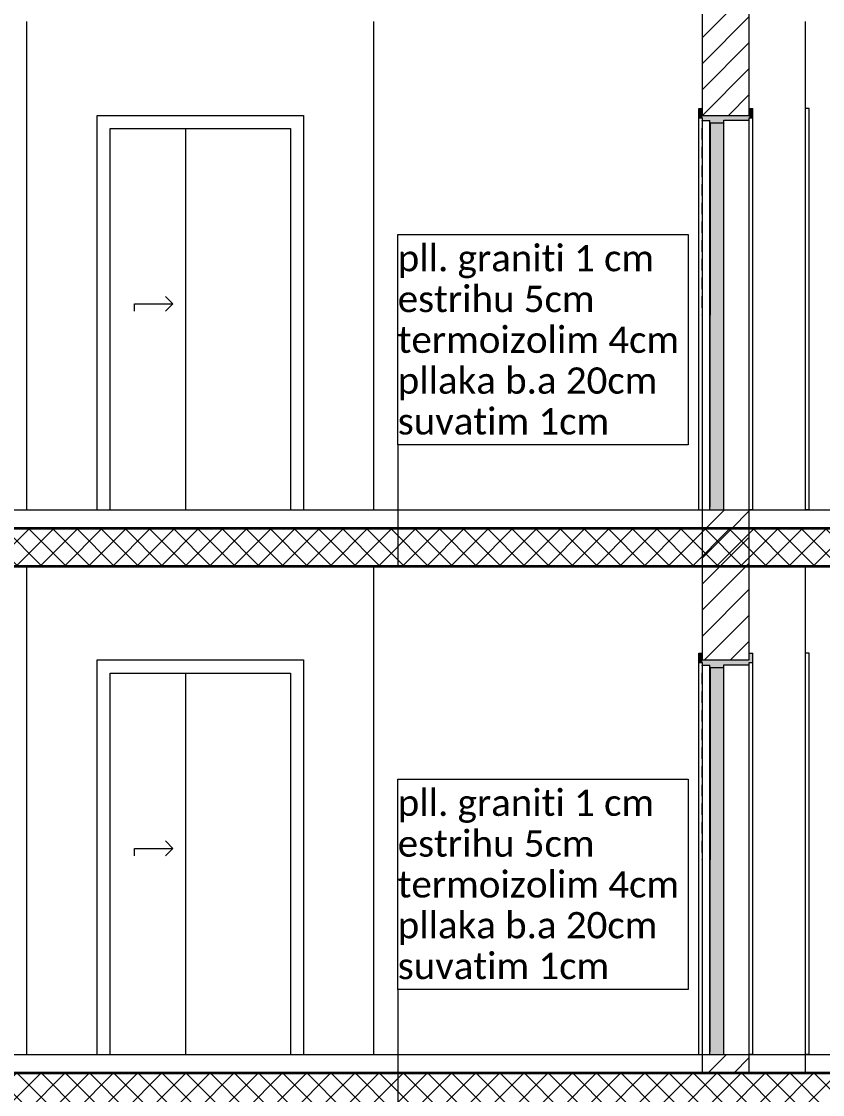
# Model space of a CAD drawing. Header units: millimetres. Extents: x -310 to 171125, y -3027 to 55843.
# Drawn here: x 124857 to 129126, y 11982 to 17696 of the extents above; entities that cross this region are included whole.
import ezdxf

# ---------------------------------------------------------------- set-up
doc = ezdxf.new("R2010")
doc.units = ezdxf.units.MM
doc.header["$MEASUREMENT"] = 0
doc.set_wipeout_variables(frame=1)
doc.linetypes.add('Wipeout_Contour', pattern=[1000, 0, -1000])
doc.layers.add('Dimensioning - General', color=7, linetype='Continuous')
doc.layers.add('Structural - Bearing', color=7, linetype='Continuous')
for name, color, linetype, lineweight, true_color in [('Dimensioning - General_Pen_No__61', 7, 'Continuous', 20, 0x6a6a6a), ('Dimensioning - General_Pen_No__88', 7, 'Continuous', 20, 0xfd4435), ('Drawing & Figure_Pen_No__61', 7, 'Continuous', 20, 0x6a6a6a), ('Structural - Bearing_Pen_No__108', 7, 'Continuous', 13, 0xfd8379), ('Structural - Bearing_Pen_No__111', 7, 'Continuous', 13, 0xccccff), ('Structural - Bearing_Pen_No__61', 7, 'Continuous', 20, 0x6a6a6a), ('Structural - Bearing_Pen_No__82', 7, 'Continuous', 20, 0xaaaaaa)]:
    doc.layers.add(name, color=color, linetype=linetype, lineweight=lineweight, true_color=true_color)
doc.layers.add('Structural - Bearing_Pen_No__1', color=7, linetype='Continuous', lineweight=13)
doc.layers.add('Structural - Bearing_Pen_No__7', color=7, linetype='Continuous', lineweight=35)
doc.layers.get('0').off()
doc.styles.add('GENERATED_STYLE_6', font='calibril.ttf')
doc.dimstyles.new('GENERATED_STYLE__1', dxfattribs={"dimtxt": 195.999997, "dimasz": 106.4, "dimexe": 0.18, "dimexo": 0.0625, "dimgap": 0.09, "dimtad": 1, "dimdec": 0, "dimlfac": 0.1, "dimzin": 0, "dimdsep": 46, "dimtxsty": 'GENERATED_STYLE_6', "dimblk": 'ARROWHEAD_2', "dimblk1": 'ARROWHEAD_2', "dimblk2": 'ARROWHEAD_2', "dimcen": 0.09, "dimse1": 1, "dimse2": 1, "dimclrd": 256, "dimclre": 256, "dimclrt": 256, "dimadec": 0, "dimazin": 0, "dimtfac": 1, "dimtdec": 4, "dimtmove": 0, "dimatfit": 3, "dimfxl": 1, "dimtolj": 1, "dimtzin": 0, "dimarcsym": 0})
pattern_1 = [(45, (0, 0), (-69.29646, 69.29646), [])]
pattern_2 = [(45, (0, 0), (-64.346715, 64.346715), []), (135, (0, 0), (64.346715, 64.346715), [])]

# ---------------------------------------------------------------- blocks, each defined once
blk = doc.blocks.new('*D81')
at = {"layer": 'Dimensioning - General_Pen_No__61', "color": 251, "linetype": 'Continuous', "lineweight": 20, "true_color": 0x6a6a6a, "transparency": 16777216}
for p, q in [((134582.9, 14836), (134722.9, 14755.2)), ((134757.9, 14795.6), (134547.9, 14795.6)), ((134652.9, 12095.6), (134652.9, 14795.6)), ((134582.9, 12136), (134722.9, 12055.2)), ((134757.9, 12095.6), (134547.9, 12095.6)), ((134652.9, 12027.1), (134652.9, 12095.6))]:
    blk.add_line(p, q, dxfattribs=at)
at = {"layer": 'Dimensioning - General_Pen_No__88', "color": 20, "lineweight": 20, "true_color": 0xfd4435, "transparency": 16777216, "char_height": 196, "attachment_point": 7, "rotation": 90, "style": 'GENERATED_STYLE_6'}
for s, insert in [('\\A1;{\\pql;\\fCalibri Light|b0|i0|c0|p34;20}', (134613.7, 14437.4)), ('\\A1;{\\pql;\\fCalibri Light|b0|i0|c0|p34;270}', (134613.7, 13207.3))]:
    blk.add_mtext(s, dxfattribs=dict(at, insert=insert))
blk = doc.blocks.new('ARROWHEAD_2')
at = {"color": 0, "linetype": 'Continuous', "lineweight": 0}
for p, q in [((-0.378, -0.655), (0.378, 0.655)), ((0, 0), (-1, 0))]:
    blk.add_line(p, q, dxfattribs=at)
blk = doc.blocks.new('*D82')
at = {"layer": 'Dimensioning - General_Pen_No__61', "color": 251, "linetype": 'Continuous', "lineweight": 20, "true_color": 0x6a6a6a, "transparency": 16777216}
for p, q in [((134582.9, 15036), (134722.9, 14955.2)), ((134757.9, 14995.6), (134547.9, 14995.6)), ((134652.9, 14795.6), (134652.9, 14995.6)), ((134582.9, 14836), (134722.9, 14755.2)), ((134757.9, 14795.6), (134547.9, 14795.6))]:
    blk.add_line(p, q, dxfattribs=at)
blk = doc.blocks.new('*D83')
at = {"layer": 'Dimensioning - General_Pen_No__61', "color": 251, "linetype": 'Continuous', "lineweight": 20, "true_color": 0x6a6a6a, "transparency": 16777216}
for p, q in [((134582.9, 17736), (134722.9, 17655.2)), ((134757.9, 17695.6), (134547.9, 17695.6)), ((134652.9, 14995.6), (134652.9, 17695.6)), ((134582.9, 15036), (134722.9, 14955.2)), ((134757.9, 14995.6), (134547.9, 14995.6))]:
    blk.add_line(p, q, dxfattribs=at)
at = {"layer": 'Dimensioning - General_Pen_No__88', "color": 20, "lineweight": 20, "true_color": 0xfd4435, "transparency": 16777216, "char_height": 196, "attachment_point": 7, "rotation": 90, "style": 'GENERATED_STYLE_6'}
for s, insert in [('\\A1;{\\pql;\\fCalibri Light|b0|i0|c0|p34;20}', (134613.7, 17337.4)), ('\\A1;{\\pql;\\fCalibri Light|b0|i0|c0|p34;270}', (134613.7, 16107.3))]:
    blk.add_mtext(s, dxfattribs=dict(at, insert=insert))
blk = doc.blocks.new('*D84')
at = {"layer": 'Dimensioning - General_Pen_No__61', "color": 251, "linetype": 'Continuous', "lineweight": 20, "true_color": 0x6a6a6a, "transparency": 16777216}
for p, q in [((134757.9, 17895.6), (134547.9, 17895.6)), ((134582.9, 17936), (134722.9, 17855.2)), ((134652.9, 17695.6), (134652.9, 17895.6)), ((134582.9, 17736), (134722.9, 17655.2)), ((134757.9, 17695.6), (134547.9, 17695.6))]:
    blk.add_line(p, q, dxfattribs=at)
blk = doc.blocks.new('*D109')
at = {"layer": 'Dimensioning - General_Pen_No__61', "color": 251, "linetype": 'Continuous', "lineweight": 20, "true_color": 0x6a6a6a, "transparency": 16777216}
for p, q in [((134722.9, 12055.2), (134582.9, 12136)), ((134652.9, 12095.6), (134652.9, 12164.1)), ((134757.9, 12095.6), (134547.9, 12095.6)), ((134652.9, 11895.6), (134652.9, 12095.6)), ((134757.9, 11895.6), (134547.9, 11895.6)), ((134582.9, 11936), (134722.9, 11855.2))]:
    blk.add_line(p, q, dxfattribs=at)
at = {"layer": 'Dimensioning - General_Pen_No__88', "color": 20, "lineweight": 20, "true_color": 0xfd4435, "transparency": 16777216, "insert": (134613.7, 12136.1), "char_height": 196, "attachment_point": 7, "rotation": 90, "style": 'GENERATED_STYLE_6'}
blk.add_mtext('\\A1;{\\pql;\\fCalibri Light|b0|i0|c0|p34;20}', dxfattribs=at)
blk = doc.blocks.new('*D123')
at = {"layer": 'Dimensioning - General_Pen_No__61', "color": 251, "linetype": 'Continuous', "lineweight": 20, "true_color": 0x6a6a6a, "transparency": 16777216}
for p, q in [((135132.9, 12136), (135272.9, 12055.2)), ((135307.9, 12095.6), (135097.9, 12095.6)), ((135202.9, 11895.6), (135202.9, 12095.6)), ((135307.9, 11895.6), (135097.9, 11895.6)), ((135132.9, 11936), (135272.9, 11855.2))]:
    blk.add_line(p, q, dxfattribs=at)
blk = doc.blocks.new('*D124')
at = {"layer": 'Dimensioning - General_Pen_No__61', "color": 251, "linetype": 'Continuous', "lineweight": 20, "true_color": 0x6a6a6a, "transparency": 16777216}
for p, q in [((135132.9, 14836), (135272.9, 14755.2)), ((135307.9, 14795.6), (135097.9, 14795.6)), ((135202.9, 12095.6), (135202.9, 14795.6)), ((135132.9, 12136), (135272.9, 12055.2)), ((135307.9, 12095.6), (135097.9, 12095.6))]:
    blk.add_line(p, q, dxfattribs=at)
at = {"layer": 'Dimensioning - General_Pen_No__88', "color": 20, "lineweight": 20, "true_color": 0xfd4435, "transparency": 16777216, "char_height": 196, "attachment_point": 7, "rotation": 90, "style": 'GENERATED_STYLE_6'}
for s, insert in [('\\A1;{\\pql;\\fCalibri Light|b0|i0|c0|p34;20}', (135163.7, 14437.4)), ('\\A1;{\\pql;\\fCalibri Light|b0|i0|c0|p34;270}', (135163.7, 13207.3))]:
    blk.add_mtext(s, dxfattribs=dict(at, insert=insert))
blk = doc.blocks.new('*D125')
at = {"layer": 'Dimensioning - General_Pen_No__61', "color": 251, "linetype": 'Continuous', "lineweight": 20, "true_color": 0x6a6a6a, "transparency": 16777216}
for p, q in [((135132.9, 15036), (135272.9, 14955.2)), ((135307.9, 14995.6), (135097.9, 14995.6)), ((135202.9, 14795.6), (135202.9, 14995.6)), ((135132.9, 14836), (135272.9, 14755.2)), ((135307.9, 14795.6), (135097.9, 14795.6))]:
    blk.add_line(p, q, dxfattribs=at)
blk = doc.blocks.new('*D126')
at = {"layer": 'Dimensioning - General_Pen_No__61', "color": 251, "linetype": 'Continuous', "lineweight": 20, "true_color": 0x6a6a6a, "transparency": 16777216}
for p, q in [((135132.9, 17736), (135272.9, 17655.2)), ((135307.9, 17695.6), (135097.9, 17695.6)), ((135202.9, 14995.6), (135202.9, 17695.6)), ((135132.9, 15036), (135272.9, 14955.2)), ((135307.9, 14995.6), (135097.9, 14995.6))]:
    blk.add_line(p, q, dxfattribs=at)
at = {"layer": 'Dimensioning - General_Pen_No__88', "color": 20, "lineweight": 20, "true_color": 0xfd4435, "transparency": 16777216, "char_height": 196, "attachment_point": 7, "rotation": 90, "style": 'GENERATED_STYLE_6'}
for s, insert in [('\\A1;{\\pql;\\fCalibri Light|b0|i0|c0|p34;20}', (135163.7, 17337.4)), ('\\A1;{\\pql;\\fCalibri Light|b0|i0|c0|p34;270}', (135163.7, 16107.3))]:
    blk.add_mtext(s, dxfattribs=dict(at, insert=insert))
blk = doc.blocks.new('*D127')
at = {"layer": 'Dimensioning - General_Pen_No__61', "color": 251, "linetype": 'Continuous', "lineweight": 20, "true_color": 0x6a6a6a, "transparency": 16777216}
for p, q in [((135307.9, 17895.6), (135097.9, 17895.6)), ((135132.9, 17936), (135272.9, 17855.2)), ((135202.9, 17695.6), (135202.9, 17895.6)), ((135132.9, 17736), (135272.9, 17655.2)), ((135307.9, 17695.6), (135097.9, 17695.6))]:
    blk.add_line(p, q, dxfattribs=at)
blk = doc.blocks.new('*D153')
at = {"layer": 'Dimensioning - General_Pen_No__61', "color": 251, "linetype": 'Continuous', "lineweight": 20, "true_color": 0x6a6a6a, "transparency": 16777216}
for p, q in [((135682.9, 12136), (135822.9, 12055.2)), ((135857.9, 12095.6), (135647.9, 12095.6)), ((135752.9, 8295.6), (135752.9, 12095.6)), ((135857.9, 8295.6), (135647.9, 8295.6)), ((135682.9, 8336), (135822.9, 8255.2))]:
    blk.add_line(p, q, dxfattribs=at)
at = {"layer": 'Dimensioning - General_Pen_No__88', "color": 20, "lineweight": 20, "true_color": 0xfd4435, "transparency": 16777216, "insert": (135713.7, 9957.3), "char_height": 196, "attachment_point": 7, "rotation": 90, "style": 'GENERATED_STYLE_6'}
blk.add_mtext('\\A1;{\\pql;\\fCalibri Light|b0|i0|c0|p34;380}', dxfattribs=at)
blk = doc.blocks.new('*D154')
at = {"layer": 'Dimensioning - General_Pen_No__61', "color": 251, "linetype": 'Continuous', "lineweight": 20, "true_color": 0x6a6a6a, "transparency": 16777216}
for p, q in [((135682.9, 15036), (135822.9, 14955.2)), ((135857.9, 14995.6), (135647.9, 14995.6)), ((135752.9, 12095.6), (135752.9, 14995.6)), ((135682.9, 12136), (135822.9, 12055.2)), ((135857.9, 12095.6), (135647.9, 12095.6))]:
    blk.add_line(p, q, dxfattribs=at)
at = {"layer": 'Dimensioning - General_Pen_No__88', "color": 20, "lineweight": 20, "true_color": 0xfd4435, "transparency": 16777216, "insert": (135713.7, 13307.3), "char_height": 196, "attachment_point": 7, "rotation": 90, "style": 'GENERATED_STYLE_6'}
blk.add_mtext('\\A1;{\\pql;\\fCalibri Light|b0|i0|c0|p34;290}', dxfattribs=at)
blk = doc.blocks.new('*D155')
at = {"layer": 'Dimensioning - General_Pen_No__61', "color": 251, "linetype": 'Continuous', "lineweight": 20, "true_color": 0x6a6a6a, "transparency": 16777216}
for p, q in [((135857.9, 17895.6), (135647.9, 17895.6)), ((135682.9, 17936), (135822.9, 17855.2)), ((135752.9, 14995.6), (135752.9, 17895.6)), ((135682.9, 15036), (135822.9, 14955.2)), ((135857.9, 14995.6), (135647.9, 14995.6))]:
    blk.add_line(p, q, dxfattribs=at)
at = {"layer": 'Dimensioning - General_Pen_No__88', "color": 20, "lineweight": 20, "true_color": 0xfd4435, "transparency": 16777216, "insert": (135713.7, 16207.3), "char_height": 196, "attachment_point": 7, "rotation": 90, "style": 'GENERATED_STYLE_6'}
blk.add_mtext('\\A1;{\\pql;\\fCalibri Light|b0|i0|c0|p34;290}', dxfattribs=at)

msp = doc.modelspace()

# ---------------------------------------------------------------- hatches: boundary and pattern name
at = {"layer": 'Structural - Bearing_Pen_No__108', "linetype": 'Continuous', "lineweight": 0, "true_color": 0xfda29a}
for points in [[(128600.2, 15095.6), (128600.2, 17155.6), (128525.2, 17155.6), (128525.2, 17067.6), (128525.2, 15295.6), (128525.2, 15095.6)], [(128466.2, 14282.6), (128485.2, 14282.6), (128485.2, 14295.6), (128485.2, 14332.6), (128466.2, 14332.6)], [(128485.2, 14282.6), (128485.2, 14267.6), (128525.2, 14267.6), (128525.2, 14255.6), (128600.2, 14255.6), (128600.2, 14270.6), (128735.2, 14270.6), (128735.2, 14282.6), (128754.2, 14282.6), (128754.2, 14332.6), (128735.2, 14332.6), (128735.2, 14295.6), (128600.2, 14295.6), (128485.2, 14295.6)], [(128600.2, 14255.6), (128525.2, 14255.6), (128525.2, 14167.6), (128525.2, 12395.6), (128525.2, 12195.6), (128600.2, 12195.6)]]:
    msp.add_hatch(color=21, dxfattribs=at).paths.add_polyline_path(points)

# ---------------------------------------------------------------- linework, layer by layer
at = {"layer": 'Structural - Bearing_Pen_No__1', "color": 7, "linetype": 'Continuous', "lineweight": 13}
for p, q in [((128525.2, 17067.6), (128525.2, 17167.6)), ((128525.2, 17155.6), (128525.2, 17167.6)), ((128525.2, 15295.6), (128525.2, 17067.6)), ((128525.2, 15095.6), (128525.2, 15295.6)), ((128525.2, 14167.6), (128525.2, 14267.6)), ((128525.2, 14255.6), (128525.2, 14267.6)), ((128525.2, 14255.6), (128600.2, 14255.6)), ((128600.2, 14255.6), (128600.2, 14270.6)), ((128525.2, 12395.6), (128525.2, 14167.6)), ((128525.2, 12195.6), (128525.2, 12395.6))]:
    msp.add_line(p, q, dxfattribs=at)
at = {"layer": 'Structural - Bearing_Pen_No__82', "color": 253, "linetype": 'Continuous', "lineweight": 20, "true_color": 0xaaaaaa}
for p, q in [((128526.2, 17153.3), (128526.2, 17072.4)), ((128526.2, 17072.4), (128526.2, 16131.6)), ((128526.2, 15190.8), (128526.2, 16131.6)), ((128526.2, 15109.9), (128526.2, 15190.8)), ((128526.2, 14253.3), (128526.2, 14172.4)), ((128600.2, 12195.6), (128600.2, 14255.6)), ((128526.2, 14172.4), (128526.2, 13231.6)), ((128526.2, 12290.8), (128526.2, 13231.6)), ((128526.2, 12209.9), (128526.2, 12290.8))]:
    msp.add_line(p, q, dxfattribs=at)

# ---------------------------------------------------------------- wipeouts: each hides what was drawn before it
at = {"color": 254, "linetype": 'Wipeout_Contour', "lineweight": 0, "ltscale": 1032608.876375935}
msp.add_wipeout([(126735.2, 17695.6), (126735.2, 14995.6), (128485.2, 14995.6), (128485.2, 15095.6), (128466.2, 15095.6), (128466.2, 17232.6), (128485.2, 17232.6), (128485.2, 17695.6)], dxfattribs=at).dxf.layer = 'Structural - Bearing'
at = {"color": 254, "linetype": 'Wipeout_Contour', "lineweight": 0, "ltscale": 1168635.044571249}
msp.add_wipeout([(128735.2, 17232.6), (128754.2, 17232.6), (128754.2, 17182.6), (128754.2, 15095.6), (128735.2, 15095.6), (128735.2, 14995.6), (129035.2, 14995.6), (129035.2, 17695.6), (128735.2, 17695.6)], dxfattribs=at).dxf.layer = 'Structural - Bearing'

# ---------------------------------------------------------------- next in the draw order: linework, layer by layer
at = {"layer": 'Drawing & Figure_Pen_No__61', "color": 251, "linetype": 'Continuous', "lineweight": 20, "true_color": 0x6a6a6a, "flags": 128}
msp.add_lwpolyline([(126861.8, 16560.4), (128410.3, 16560.4), (128410.3, 15440.4), (126861.8, 15440.4)], close=True, dxfattribs=at)
at = {"layer": 'Structural - Bearing_Pen_No__1', "color": 7, "linetype": 'Continuous', "lineweight": 13}
for p, q in [((128466.2, 17232.6), (128485.2, 17232.6)), ((128735.2, 17232.6), (128754.2, 17232.6)), ((128735.2, 14995.6), (130635.2, 14995.6))]:
    msp.add_line(p, q, dxfattribs=at)

# ---------------------------------------------------------------- next in the draw order: texts
at = {"layer": 'Drawing & Figure_Pen_No__61', "color": 251, "linetype": 'Continuous', "lineweight": 20, "true_color": 0x6a6a6a, "insert": (126861.8, 15494.5), "char_height": 140, "attachment_point": 7, "line_spacing_factor": 0.931144, "style": 'GENERATED_STYLE_6'}
msp.add_mtext('\\A1;{\\pql;\\fCalibri Light|b0|i0|c0|p34;pll. graniti 1 cm\\P\\pql;\\fCalibri Light|b0|i0|c0|p34;estrihu 5cm\\P\\pql;\\fCalibri Light|b0|i0|c0|p34;termoizolim 4cm\\P\\pql;\\fCalibri Light|b0|i0|c0|p34;pllaka b.a 20cm\\P\\pql;\\fCalibri Light|b0|i0|c0|p34;suvatim 1cm}', dxfattribs=at)

# ---------------------------------------------------------------- next in the draw order: wipeouts: each hides what was drawn before it
at = {"color": 254, "linetype": 'Wipeout_Contour', "lineweight": 0, "ltscale": 507498.862243}
msp.add_wipeout([(126735.2, 17695.6), (124885.2, 17695.6), (124885.2, 14995.6), (126735.2, 14995.6)], dxfattribs=at).dxf.layer = 'Structural - Bearing'
at = {"color": 254, "linetype": 'Wipeout_Contour', "lineweight": 0, "ltscale": 520229.777594}
msp.add_wipeout([(129054.2, 15095.6), (129054.2, 17232.6), (129035.2, 17232.6), (129035.2, 15095.6)], dxfattribs=at).dxf.layer = 'Structural - Bearing'
at = {"color": 254, "linetype": 'Wipeout_Contour', "lineweight": 0, "ltscale": 517958.300553}
msp.add_wipeout([(128466.2, 15095.6), (128485.2, 15095.6), (128485.2, 17182.6), (128466.2, 17182.6)], dxfattribs=at).dxf.layer = 'Structural - Bearing'
at = {"color": 254, "linetype": 'Wipeout_Contour', "lineweight": 0, "ltscale": 518717.122209}
msp.add_wipeout([(128600.2, 15095.6), (128735.2, 15095.6), (128735.2, 17170.6), (128600.2, 17170.6)], dxfattribs=at).dxf.layer = 'Structural - Bearing'
at = {"color": 254, "linetype": 'Wipeout_Contour', "lineweight": 0, "ltscale": 1029944.530197853}
msp.add_wipeout([(126735.2, 12095.6), (128485.2, 12095.6), (128485.2, 12195.6), (128466.2, 12195.6), (128466.2, 14332.6), (128485.2, 14332.6), (128485.2, 14795.6), (126735.2, 14795.6)], dxfattribs=at).dxf.layer = 'Structural - Bearing'
at = {"color": 254, "linetype": 'Wipeout_Contour', "lineweight": 0, "ltscale": 1165634.88567163}
msp.add_wipeout([(128735.2, 14795.6), (128735.2, 14332.6), (128754.2, 14332.6), (128754.2, 14282.6), (128754.2, 12195.6), (128735.2, 12195.6), (128735.2, 12095.6), (129035.2, 12095.6), (129035.2, 14795.6)], dxfattribs=at).dxf.layer = 'Structural - Bearing'

# ---------------------------------------------------------------- next in the draw order: hatches: boundary and pattern name
at = {"layer": 'Structural - Bearing_Pen_No__108', "linetype": 'Continuous', "lineweight": 0, "true_color": 0xfda29a}
for points in [[(128466.2, 17182.6), (128485.2, 17182.6), (128485.2, 17232.6), (128466.2, 17232.6)], [(128485.2, 17195.6), (128485.2, 17167.6), (128525.2, 17167.6), (128525.2, 17155.6), (128600.2, 17155.6), (128600.2, 17195.6)], [(128525.2, 15095.6), (128600.2, 15095.6), (128600.2, 17155.6), (128525.2, 17155.6)]]:
    msp.add_hatch(color=21, dxfattribs=at).paths.add_polyline_path(points)

# ---------------------------------------------------------------- next in the draw order: linework, layer by layer
at = {"layer": 'Drawing & Figure_Pen_No__61', "color": 251, "linetype": 'Continuous', "lineweight": 20, "true_color": 0x6a6a6a, "flags": 128}
msp.add_lwpolyline([(126861.8, 13660.4), (128410.3, 13660.4), (128410.3, 12540.4), (126861.8, 12540.4)], close=True, dxfattribs=at)
at = {"layer": 'Structural - Bearing_Pen_No__1', "color": 7, "linetype": 'Continuous', "lineweight": 13}
for p, q in [((128485.2, 17195.6), (128485.2, 17895.6)), ((128466.2, 17182.6), (128466.2, 17232.6)), ((128485.2, 17195.6), (128485.2, 17232.6)), ((128466.2, 17182.6), (128485.2, 17182.6)), ((128485.2, 17195.6), (128600.2, 17195.6)), ((128485.2, 17167.6), (128485.2, 17182.6)), ((128485.2, 17167.6), (128525.2, 17167.6)), ((128485.2, 17067.6), (128485.2, 17167.6)), ((128485.2, 17167.6), (128525.2, 17167.6)), ((128525.2, 17155.6), (128600.2, 17155.6)), ((128600.2, 17155.6), (128600.2, 17170.6)), ((128485.2, 15295.6), (128485.2, 17067.6)), ((128485.2, 15095.6), (128485.2, 15295.6)), ((128485.2, 15095.6), (128525.2, 15095.6)), ((128485.2, 14995.6), (128485.2, 15095.6)), ((124335.2, 14995.6), (128485.2, 14995.6)), ((128466.2, 14332.6), (128485.2, 14332.6)), ((128735.2, 14332.6), (128754.2, 14332.6)), ((128735.2, 12095.6), (130635.2, 12095.6))]:
    msp.add_line(p, q, dxfattribs=at)
at = {"layer": 'Structural - Bearing_Pen_No__111', "color": 254, "linetype": 'Continuous', "lineweight": 13, "true_color": 0xccccff}
for p, q in [((125663.7, 16192.3), (125624.3, 16231.8)), ((125458.6, 16152.9), (125458.6, 16192.3)), ((125458.6, 16192.3), (125663.7, 16192.3)), ((125663.7, 16192.3), (125624.3, 16152.9))]:
    msp.add_line(p, q, dxfattribs=at)
for points in [[(125260.1, 15095.6), (125260.1, 17195.6), (126360.1, 17195.6), (126360.1, 15095.6)], [(125330.1, 15095.6), (125330.1, 17125.6), (126290.1, 17125.6), (126290.1, 15095.6)], [(125730.1, 17125.6), (125730.1, 15095.6)]]:
    msp.add_lwpolyline(points, dxfattribs=at)
at = {"layer": 'Structural - Bearing_Pen_No__61', "color": 251, "linetype": 'Continuous', "lineweight": 20, "true_color": 0x6a6a6a}
for points in [[(126861.8, 15440.4), (126861.8, 14795.6)], [(124075.2, 15095.6), (128485.2, 15095.6)], [(126861.8, 12540.4), (126861.8, 11895.6)]]:
    msp.add_lwpolyline(points, dxfattribs=at)
at = {"layer": 'Structural - Bearing_Pen_No__82', "color": 253, "linetype": 'Continuous', "lineweight": 20, "true_color": 0xaaaaaa}
for p, q in [((124885.2, 15095.6), (124885.2, 17695.6)), ((126735.2, 15095.6), (126735.2, 17695.6)), ((129035.2, 15095.6), (129035.2, 17695.6)), ((129054.2, 17232.6), (129035.2, 17232.6)), ((129054.2, 15095.6), (129054.2, 17232.6)), ((128466.2, 15095.6), (128466.2, 17182.6)), ((128484.2, 17166.3), (128484.2, 17167.6)), ((128600.2, 15095.6), (128600.2, 17155.6)), ((128484.2, 17072.4), (128484.2, 17128)), ((128484.2, 17066.8), (128484.2, 17072.4)), ((128484.2, 16967.3), (128484.2, 17028.5)), ((128484.2, 16867.8), (128484.2, 16929)), ((128484.2, 16768.2), (128484.2, 16829.5)), ((128484.2, 16668.7), (128484.2, 16730)), ((128484.2, 16569.2), (128484.2, 16630.5)), ((128484.2, 16469.7), (128484.2, 16531)), ((128484.2, 16370.2), (128484.2, 16431.5)), ((128484.2, 16270.7), (128484.2, 16332)), ((128484.2, 16171.2), (128484.2, 16232.4)), ((128484.2, 16131.6), (128484.2, 16132.9)), ((128484.2, 16131.6), (128484.2, 16130.3)), ((128484.2, 16092), (128484.2, 16030.8)), ((128484.2, 15992.5), (128484.2, 15931.3)), ((128484.2, 15893), (128484.2, 15831.8)), ((128484.2, 15793.5), (128484.2, 15732.2)), ((128484.2, 15694), (128484.2, 15632.7)), ((128484.2, 15594.5), (128484.2, 15533.2)), ((128484.2, 15495), (128484.2, 15433.7)), ((128484.2, 15395.5), (128484.2, 15334.2)), ((128484.2, 15296), (128484.2, 15234.7)), ((128484.2, 15196.4), (128484.2, 15190.8)), ((128484.2, 15190.8), (128484.2, 15135.2)), ((128466.2, 15095.6), (128485.2, 15095.6)), ((128484.2, 15096.9), (128484.2, 15095.6)), ((129054.2, 15095.6), (129035.2, 15095.6))]:
    msp.add_line(p, q, dxfattribs=at)

# ---------------------------------------------------------------- next in the draw order: texts
at = {"layer": 'Drawing & Figure_Pen_No__61', "color": 251, "linetype": 'Continuous', "lineweight": 20, "true_color": 0x6a6a6a, "insert": (126861.8, 12594.5), "char_height": 140, "attachment_point": 7, "line_spacing_factor": 0.931144, "style": 'GENERATED_STYLE_6'}
msp.add_mtext('\\A1;{\\pql;\\fCalibri Light|b0|i0|c0|p34;pll. graniti 1 cm\\P\\pql;\\fCalibri Light|b0|i0|c0|p34;estrihu 5cm\\P\\pql;\\fCalibri Light|b0|i0|c0|p34;termoizolim 4cm\\P\\pql;\\fCalibri Light|b0|i0|c0|p34;pllaka b.a 20cm\\P\\pql;\\fCalibri Light|b0|i0|c0|p34;suvatim 1cm}', dxfattribs=at)

# ---------------------------------------------------------------- next in the draw order: dimensions: what is measured, and where the dimension line sits
at = {"layer": 'Dimensioning - General', "color": 251, "linetype": 'Continuous', "lineweight": 20, "true_color": 0x6a6a6a}
for base, p1, p2, picture, middle in [((135202.9, 17895.6), (107128.1, 17695.6), (107107, 17895.6), '*D127', (135065.7, 17486.8)), ((134652.9, 17895.6), (107279.8, 17695.6), (107285.7, 17895.6), '*D84', (134515.7, 17486.8))]:
    dim = msp.add_linear_dim(base=base, p1=p1, p2=p2, angle=90, dimstyle='GENERATED_STYLE__1', dxfattribs=at)
    dim.commit()
    dim.dimension.update_dxf_attribs({"geometry": picture, "text_midpoint": middle, "dimtype": 160, "text_rotation": 90})

# ---------------------------------------------------------------- next in the draw order: wipeouts: each hides what was drawn before it
at = {"color": 254, "linetype": 'Wipeout_Contour', "lineweight": 0, "ltscale": 519025.894247}
msp.add_wipeout([(128754.2, 15095.6), (128754.2, 17182.6), (128735.2, 17182.6), (128735.2, 15095.6)], dxfattribs=at).dxf.layer = 'Structural - Bearing'
at = {"color": 254, "linetype": 'Wipeout_Contour', "lineweight": 0, "ltscale": 506135.22506}
msp.add_wipeout([(126735.2, 14795.6), (124885.2, 14795.6), (124885.2, 12095.6), (126735.2, 12095.6)], dxfattribs=at).dxf.layer = 'Structural - Bearing'
at = {"color": 254, "linetype": 'Wipeout_Contour', "lineweight": 0, "ltscale": 518915.835352}
msp.add_wipeout([(129054.2, 12195.6), (129054.2, 14332.6), (129035.2, 14332.6), (129035.2, 12195.6)], dxfattribs=at).dxf.layer = 'Structural - Bearing'
at = {"color": 254, "linetype": 'Wipeout_Contour', "lineweight": 0, "ltscale": 516640.823185}
msp.add_wipeout([(128466.2, 12195.6), (128485.2, 12195.6), (128485.2, 14282.6), (128466.2, 14282.6)], dxfattribs=at).dxf.layer = 'Structural - Bearing'
at = {"color": 254, "linetype": 'Wipeout_Contour', "lineweight": 0, "ltscale": 517711.133366}
msp.add_wipeout([(128754.2, 12195.6), (128754.2, 14282.6), (128735.2, 14282.6), (128735.2, 12195.6)], dxfattribs=at).dxf.layer = 'Structural - Bearing'

# ---------------------------------------------------------------- next in the draw order: hatches: boundary and pattern name
at = {"layer": 'Structural - Bearing_Pen_No__1', "linetype": 'Continuous', "lineweight": 13}
h = msp.add_hatch(dxfattribs=at)
h.set_pattern_fill('CONCRETE_BLOCK', style=0, pattern_type=2)
h.set_pattern_definition(pattern_2)
h.paths.add_polyline_path([(139085.2, 14795.6), (139085.2, 14995.6), (123882.8, 14995.6), (123882.8, 14795.6)])
h = msp.add_hatch(dxfattribs=at)
h.set_pattern_fill('CONCRETE_BLOCK', style=0, pattern_type=2)
h.set_pattern_definition(pattern_2)
h.paths.add_polyline_path([(139085.2, 11895.6), (139085.2, 12095.6), (123882.8, 12095.6), (123882.8, 11895.6)])
at = {"layer": 'Structural - Bearing_Pen_No__108', "linetype": 'Continuous', "lineweight": 13, "true_color": 0xfd8379}
h = msp.add_hatch(dxfattribs=at)
h.set_pattern_fill('FIRE_PROOFING', color=11, style=0, pattern_type=2)
h.set_pattern_definition(pattern_1)
h.paths.add_polyline_path([(128735.2, 17895.6), (128485.2, 17895.6), (128485.2, 17195.6), (128735.2, 17195.6)])
at = {"layer": 'Structural - Bearing_Pen_No__108', "linetype": 'Continuous', "lineweight": 0, "true_color": 0xfda29a}
for points in [[(128754.2, 17182.6), (128754.2, 17232.6), (128735.2, 17232.6), (128735.2, 17182.6)], [(128600.2, 17170.6), (128735.2, 17170.6), (128735.2, 17195.6), (128600.2, 17195.6)]]:
    msp.add_hatch(color=21, dxfattribs=at).paths.add_polyline_path(points)
at = {"layer": 'Structural - Bearing_Pen_No__108', "linetype": 'Continuous', "lineweight": 13, "true_color": 0xfd8379}
h = msp.add_hatch(dxfattribs=at)
h.set_pattern_fill('FIRE_PROOFING', color=11, style=0, pattern_type=2)
h.set_pattern_definition(pattern_1)
h.paths.add_polyline_path([(128735.2, 14995.6), (128735.2, 15095.6), (128485.2, 15095.6), (128485.2, 14995.6)])
h = msp.add_hatch(dxfattribs=at)
h.set_pattern_fill('FIRE_PROOFING', color=11, style=0, pattern_type=2)
h.set_pattern_definition(pattern_1)
h.paths.add_polyline_path([(128735.2, 14995.6), (128485.2, 14995.6), (128485.2, 14295.6), (128735.2, 14295.6)])
h = msp.add_hatch(dxfattribs=at)
h.set_pattern_fill('FIRE_PROOFING', color=11, style=0, pattern_type=2)
h.set_pattern_definition(pattern_1)
h.paths.add_polyline_path([(128735.2, 12095.6), (128735.2, 12195.6), (128485.2, 12195.6), (128485.2, 12095.6)])

# ---------------------------------------------------------------- next in the draw order: linework, layer by layer
at = {"layer": 'Structural - Bearing_Pen_No__1', "color": 7, "linetype": 'Continuous', "lineweight": 13}
for p, q in [((128735.2, 17195.6), (128735.2, 17895.6)), ((128735.2, 17195.6), (128735.2, 17232.6)), ((128754.2, 17182.6), (128754.2, 17232.6)), ((128485.2, 17195.6), (128735.2, 17195.6)), ((128600.2, 17195.6), (128735.2, 17195.6)), ((128600.2, 17170.6), (128735.2, 17170.6)), ((128735.2, 17170.6), (128735.2, 17182.6)), ((128735.2, 17182.6), (128754.2, 17182.6)), ((128485.2, 15095.6), (128735.2, 15095.6)), ((128735.2, 14995.6), (128735.2, 15095.6)), ((128485.2, 14295.6), (128485.2, 14995.6)), ((128735.2, 14295.6), (128735.2, 14995.6)), ((124335.2, 14795.6), (139085.2, 14795.6)), ((128466.2, 14282.6), (128466.2, 14332.6)), ((128485.2, 14295.6), (128485.2, 14332.6)), ((128485.2, 14295.6), (128600.2, 14295.6)), ((128485.2, 14295.6), (128735.2, 14295.6)), ((128600.2, 14295.6), (128735.2, 14295.6)), ((128735.2, 14295.6), (128735.2, 14332.6)), ((128754.2, 14282.6), (128754.2, 14332.6)), ((128466.2, 14282.6), (128485.2, 14282.6)), ((128485.2, 14267.6), (128485.2, 14282.6)), ((128485.2, 14267.6), (128525.2, 14267.6)), ((128485.2, 14167.6), (128485.2, 14267.6)), ((128485.2, 14267.6), (128525.2, 14267.6)), ((128600.2, 14270.6), (128735.2, 14270.6)), ((128735.2, 14270.6), (128735.2, 14282.6)), ((128735.2, 14282.6), (128754.2, 14282.6)), ((128485.2, 12395.6), (128485.2, 14167.6)), ((128485.2, 12195.6), (128485.2, 12395.6)), ((128485.2, 12195.6), (128525.2, 12195.6)), ((128485.2, 12195.6), (128735.2, 12195.6)), ((128485.2, 12095.6), (128485.2, 12195.6)), ((128735.2, 12095.6), (128735.2, 12195.6))]:
    msp.add_line(p, q, dxfattribs=at)
at = {"layer": 'Structural - Bearing_Pen_No__111', "color": 254, "linetype": 'Continuous', "lineweight": 13, "true_color": 0xccccff}
for p, q in [((125663.7, 13292.3), (125624.3, 13331.8)), ((125458.6, 13252.9), (125458.6, 13292.3)), ((125458.6, 13292.3), (125663.7, 13292.3)), ((125663.7, 13292.3), (125624.3, 13252.9))]:
    msp.add_line(p, q, dxfattribs=at)
for points in [[(125260.1, 12195.6), (125260.1, 14295.6), (126360.1, 14295.6), (126360.1, 12195.6)], [(125330.1, 12195.6), (125330.1, 14225.6), (126290.1, 14225.6), (126290.1, 12195.6)], [(125730.1, 14225.6), (125730.1, 12195.6)]]:
    msp.add_lwpolyline(points, dxfattribs=at)
at = {"layer": 'Structural - Bearing_Pen_No__61', "color": 251, "linetype": 'Continuous', "lineweight": 20, "true_color": 0x6a6a6a}
for points in [[(128735.2, 15095.6), (130635.2, 15095.6)], [(124075.2, 12195.6), (128485.2, 12195.6)], [(128735.2, 12195.6), (130635.2, 12195.6)]]:
    msp.add_lwpolyline(points, dxfattribs=at)
at = {"layer": 'Structural - Bearing_Pen_No__7', "color": 7, "linetype": 'Continuous', "lineweight": 35, "flags": 128}
for points in [[(139085.2, 14795.6), (139085.2, 14995.6), (123882.8, 14995.6), (123882.8, 14795.6)], [(139085.2, 11895.6), (139085.2, 12095.6), (123882.8, 12095.6), (123882.8, 11895.6)]]:
    msp.add_lwpolyline(points, close=True, dxfattribs=at)
at = {"layer": 'Structural - Bearing_Pen_No__82', "color": 253, "linetype": 'Continuous', "lineweight": 20, "true_color": 0xaaaaaa}
for p, q in [((128735.2, 15095.6), (128735.2, 17170.6)), ((128754.2, 15095.6), (128754.2, 17182.6)), ((128754.2, 15095.6), (128735.2, 15095.6)), ((124885.2, 12195.6), (124885.2, 14795.6)), ((126735.2, 12195.6), (126735.2, 14795.6)), ((129035.2, 12095.6), (129035.2, 14795.6)), ((129054.2, 14332.6), (129035.2, 14332.6)), ((129054.2, 12195.6), (129054.2, 14332.6)), ((128466.2, 12195.6), (128466.2, 14282.6)), ((128484.2, 14266.3), (128484.2, 14267.6)), ((128484.2, 14172.4), (128484.2, 14228)), ((128735.2, 12195.6), (128735.2, 14270.6)), ((128754.2, 12195.6), (128754.2, 14282.6)), ((128484.2, 14166.8), (128484.2, 14172.4)), ((128484.2, 14067.3), (128484.2, 14128.5)), ((128484.2, 13967.8), (128484.2, 14029)), ((128484.2, 13868.2), (128484.2, 13929.5)), ((128484.2, 13768.7), (128484.2, 13830)), ((128484.2, 13669.2), (128484.2, 13730.5)), ((128484.2, 13569.7), (128484.2, 13631)), ((128484.2, 13470.2), (128484.2, 13531.5)), ((128484.2, 13370.7), (128484.2, 13432)), ((128484.2, 13271.2), (128484.2, 13332.4)), ((128484.2, 13231.6), (128484.2, 13232.9)), ((128484.2, 13231.6), (128484.2, 13230.3)), ((128484.2, 13192), (128484.2, 13130.8)), ((128484.2, 13092.5), (128484.2, 13031.3)), ((128484.2, 12993), (128484.2, 12931.8)), ((128484.2, 12893.5), (128484.2, 12832.2)), ((128484.2, 12794), (128484.2, 12732.7)), ((128484.2, 12694.5), (128484.2, 12633.2)), ((128484.2, 12595), (128484.2, 12533.7)), ((128484.2, 12495.5), (128484.2, 12434.2)), ((128484.2, 12396), (128484.2, 12334.7)), ((128484.2, 12296.4), (128484.2, 12290.8)), ((128484.2, 12290.8), (128484.2, 12235.2)), ((128466.2, 12195.6), (128485.2, 12195.6)), ((128484.2, 12196.9), (128484.2, 12195.6)), ((128754.2, 12195.6), (128735.2, 12195.6)), ((129054.2, 12195.6), (129035.2, 12195.6))]:
    msp.add_line(p, q, dxfattribs=at)

# ---------------------------------------------------------------- next in the draw order: dimensions: what is measured, and where the dimension line sits
at = {"layer": 'Dimensioning - General', "color": 251, "linetype": 'Continuous', "lineweight": 20, "true_color": 0x6a6a6a}
for base, p1, p2, picture, middle in [((135752.9, 17895.6), (109593.2, 14995.6), (109614.3, 17895.6), '*D155', (135615.7, 16431.4)), ((135202.9, 17695.6), (107191.4, 14995.6), (107128.1, 17695.6), '*D126', (135065.7, 16331.4)), ((134652.9, 17695.6), (107257.5, 14995.6), (107279.8, 17695.6), '*D83', (134515.7, 16331.4)), ((135202.9, 14995.6), (107149.2, 14795.6), (107191.4, 14995.6), '*D125', (135065.7, 14586.8)), ((134652.9, 14995.6), (107246.4, 14795.6), (107257.5, 14995.6), '*D82', (134515.7, 14586.8)), ((135752.9, 14995.6), (109698.6, 12095.6), (109593.2, 14995.6), '*D154', (135615.7, 13531.4)), ((135202.9, 14795.6), (107244.1, 12095.6), (107149.2, 14795.6), '*D124', (135065.7, 13431.4)), ((134652.9, 14795.6), (107229, 12095.6), (107246.4, 14795.6), '*D81', (134515.7, 13431.4)), ((134652.9, 12095.6), (26844.4, 11895.6), (26883.8, 12095.6), '*D109', (134515.7, 12285.5)), ((135202.9, 12095.6), (107244.1, 11895.6), (107244.1, 12095.6), '*D123', (135065.7, 11686.8)), ((135752.9, 12095.6), (109661.3, 8295.6), (109698.6, 12095.6), '*D153', (135615.7, 10181.4))]:
    dim = msp.add_linear_dim(base=base, p1=p1, p2=p2, angle=90, dimstyle='GENERATED_STYLE__1', dxfattribs=at)
    dim.commit()
    dim.dimension.update_dxf_attribs({"geometry": picture, "text_midpoint": middle, "dimtype": 160, "text_rotation": 90})

doc.saveas('drawing.dxf')
